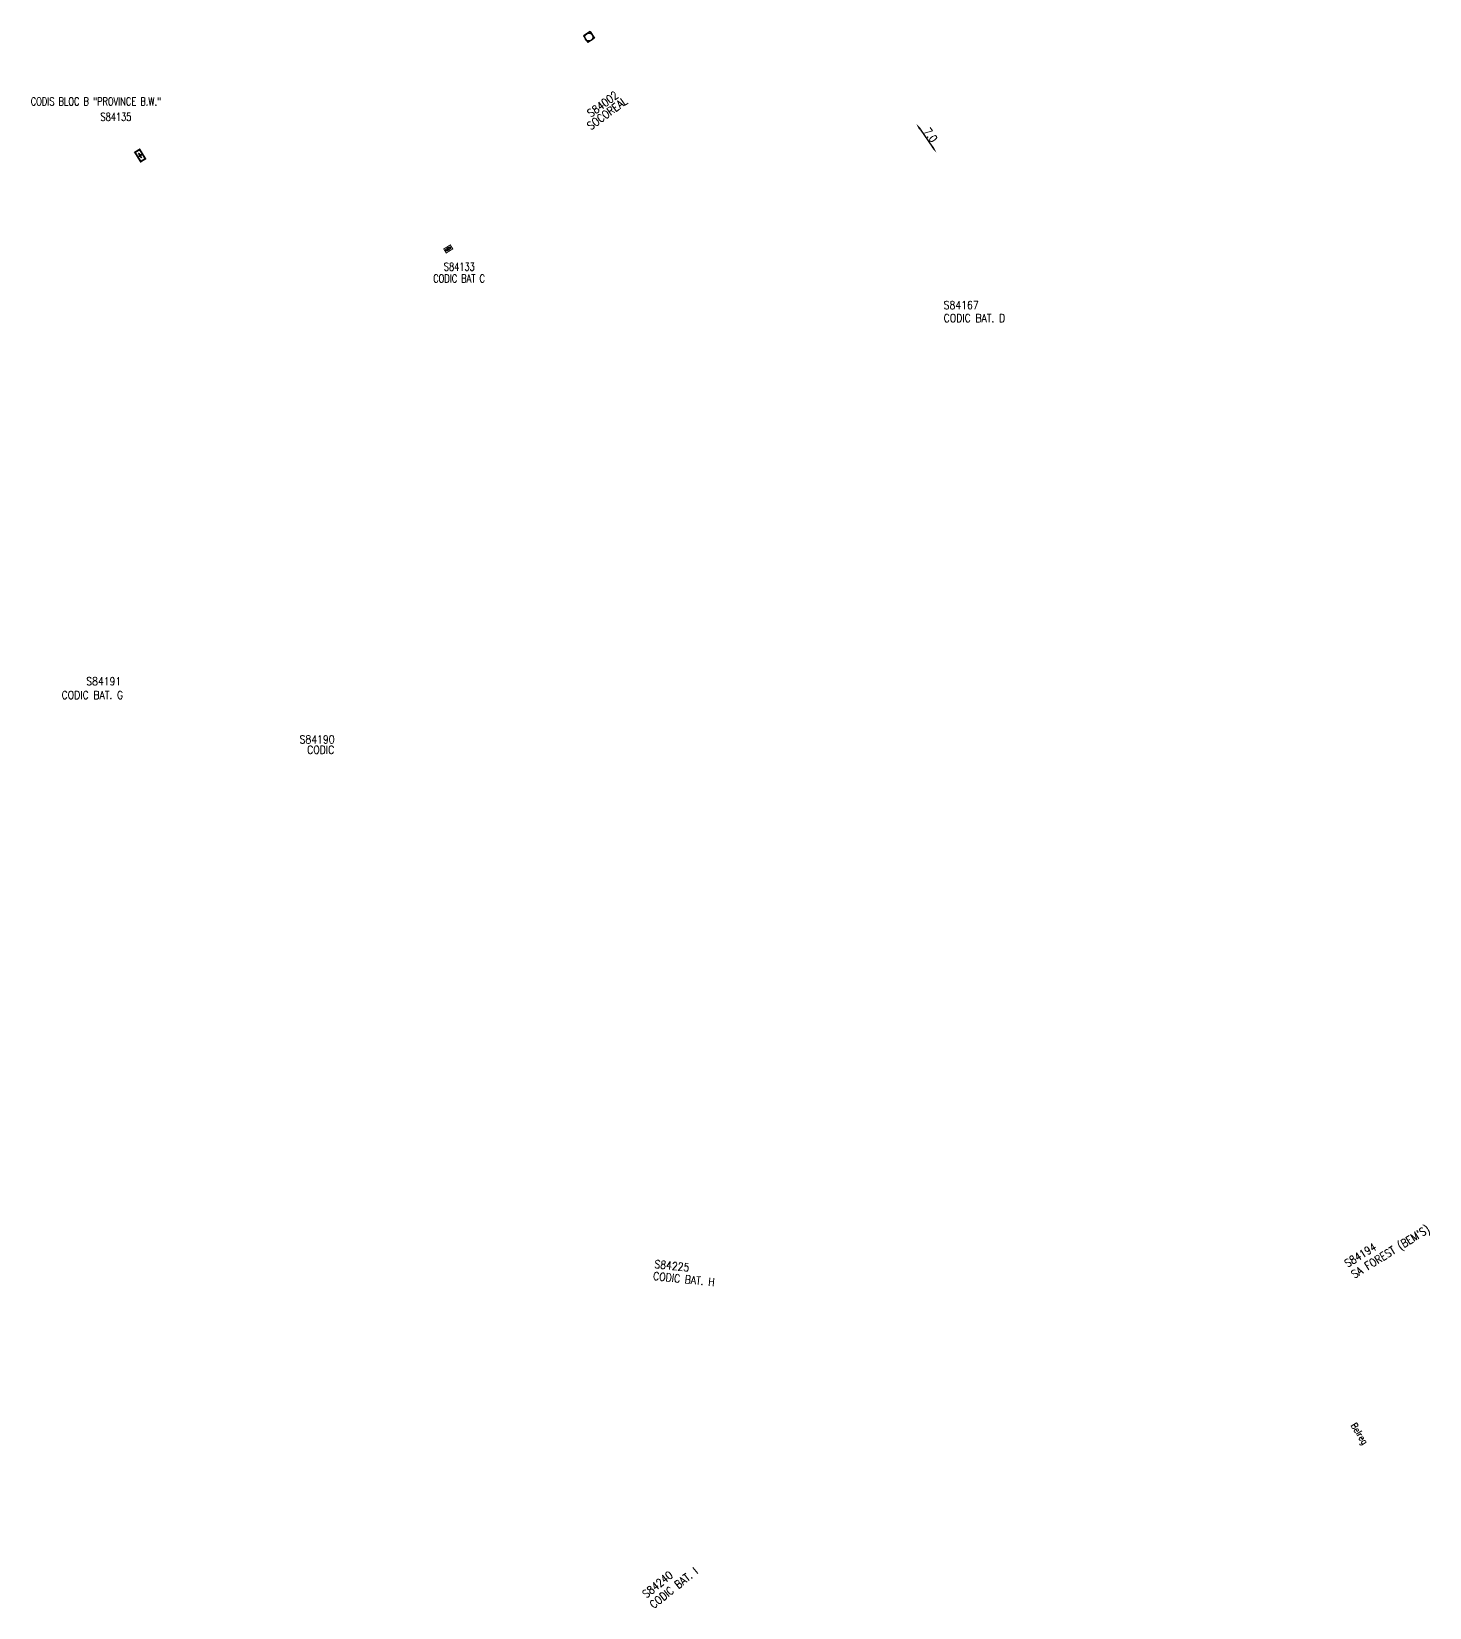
# Model space of a CAD drawing. Header units: millimetres. Extents: x 165013 to 165895, y 157329 to 157965.
# Drawn here: x 165472.9 to 165734.9, y 157656.4 to 157951.8 of the extents above; entities that cross this region are included whole.
import ezdxf
from ezdxf.enums import TextEntityAlignment as Align

# ---------------------------------------------------------------- set-up
doc = ezdxf.new("R2010")
doc.units = ezdxf.units.MM
doc.header["$PDMODE"] = 34
doc.layers.get('0').update_dxf_attribs({"linetype": 'CONTINUOUS'})
doc.layers.get('Defpoints').update_dxf_attribs({"linetype": 'CONTINUOUS'})
for name, color, linetype in [('G_210', 7, 'CONTINUOUS'), ('W0008', 7, 'CONTINUOUS'), ('W0420', 7, 'CONTINUOUS'), ('W0991', 7, 'CONTINUOUS')]:
    doc.layers.add(name, color=color, linetype=linetype)
doc.styles.get("Standard").update_dxf_attribs({"font": 'romans.shx', "width": 0.85})
doc.dimstyles.get("Standard").update_dxf_attribs({"dimtxt": 1.5, "dimasz": 1.2, "dimexe": 0.625, "dimexo": 0.625, "dimgap": 0.25, "dimtad": 1, "dimdec": 1, "dimzin": 0, "dimdsep": 46, "dimtxsty": 'Standard', "dimcen": -0.5, "dimadec": 0, "dimazin": 0, "dimtfac": 1, "dimtdec": 1, "dimtmove": 0, "dimatfit": 3, "dimfxl": 0, "dimtolj": 1, "dimtzin": 0, "dimarcsym": 0})

# ---------------------------------------------------------------- blocks, each defined once
blk = doc.blocks.new('*U3')
at = {"layer": 'G_210', "color": 0, "linetype": 'Continuous', "const_width": 0.35, "flags": 128}
blk.add_lwpolyline([(2.04, 1.02), (2.04, 0), (0, 0), (0, 1.02)], close=True, dxfattribs=at)
at = {"layer": 'G_210', "color": 0, "linetype": 'Continuous'}
blk.add_lwpolyline([(0.5, 0.52), (1.54, 0.52), (1.54, 0.5), (0.5, 0.5)], close=True, dxfattribs=at)
at = {"layer": 'G_210', "insert": (1.02, 0.53), "char_height": 0.463, "width": 0.378, "attachment_point": 5}
blk.add_mtext('G', dxfattribs=at)
at = {"layer": 'G_210', "color": 0, "linetype": 'Continuous', "width": 0.75}
for tag, height, p in [('NUM', 4, (2, 16)), ('NOM', 4, (2, 11)), ('BCL', 3, (2, 7))]:
    blk.add_attdef(tag, text='', height=height, dxfattribs=at).set_placement(p, align=Align.MIDDLE)
at = {"layer": 'G_210', "color": 0, "linetype": 'Continuous', "width": 0.75, "flags": 3}
for tag, p in [('DEF_LEG', (2.14, -3.11)), ('DEF_COUP', (2.14, -5.61)), ('DEF_TYPE', (2.14, -8.11))]:
    blk.add_attdef(tag, text='', height=1.2, dxfattribs=at).set_placement(p, align=Align.MIDDLE)
blk = doc.blocks.new('*U4')
at = {"layer": 'G_210', "color": 0, "linetype": 'Continuous', "const_width": 0.35, "flags": 128}
blk.add_lwpolyline([(2.91, 1.77), (2.91, 0), (0, 0), (0, 1.77)], close=True, dxfattribs=at)
at = {"layer": 'G_210', "color": 0, "linetype": 'Continuous'}
blk.add_lwpolyline([(0.5, 1.27), (2.41, 1.27), (2.41, 0.5), (0.5, 0.5)], close=True, dxfattribs=at)
at = {"layer": 'G_210', "insert": (1.44, 0.92), "char_height": 0.962, "width": 1.1197, "attachment_point": 5}
blk.add_mtext('G', dxfattribs=at)
at = {"layer": 'G_210', "color": 0, "linetype": 'Continuous', "width": 0.75}
for tag, height, p in [('NUM', 4, (2, 16)), ('NOM', 4, (2, 11)), ('BCL', 3, (2, 7))]:
    blk.add_attdef(tag, text='', height=height, dxfattribs=at).set_placement(p, align=Align.MIDDLE)
at = {"layer": 'G_210', "color": 0, "linetype": 'Continuous', "width": 0.75, "flags": 3}
for tag, p in [('DEF_COUP', (2.14, -5.61)), ('DEF_LEG', (2.14, -3.11)), ('DEF_TYPE', (2.14, -8.11))]:
    blk.add_attdef(tag, text='', height=1.2, dxfattribs=at).set_placement(p, align=Align.MIDDLE)
blk = doc.blocks.new('T420')
for p, q in [((0.75, 0.75), (-0.75, 0.75)), ((-0.75, 0.75), (-0.75, -0.75)), ((0.75, 0.75), (0.75, -0.75)), ((0.75, -0.75), (-0.75, -0.75))]:
    blk.add_line(p, q)
blk.add_ellipse((0, 0), major_axis=(-0.53, 0.53), ratio=1, start_param=3.926991, end_param=10.210176)
blk = doc.blocks.new('*D14')
at = {"layer": 'Defpoints', "color": 0, "linetype": 'Continuous', "ltscale": 0.05, "transparency": 16777216}
for p in [(165638.73, 157934.54), (165642.46, 157929.2), (165642.46, 157929.2)]:
    blk.add_point(p, dxfattribs=at)
at = {"layer": 'W0008', "color": 0, "linetype": 'Continuous', "lineweight": -2, "ltscale": 0.05, "transparency": 16777216}
blk.add_line((165639.42, 157933.56), (165641.77, 157930.19), dxfattribs=at)
at = {"layer": 'W0008', "color": 0, "linetype": 'Continuous', "ltscale": 0.05, "transparency": 16777216}
for points in [[(165639.58, 157933.67), (165639.26, 157933.44), (165638.73, 157934.54)], [(165641.93, 157930.3), (165641.61, 157930.07), (165642.46, 157929.2)]]:
    blk.add_solid(points, dxfattribs=at)
at = {"layer": 'W0008', "color": 0, "linetype": 'Continuous', "ltscale": 0.05, "transparency": 16777216, "insert": (165641.41, 157932.44), "char_height": 1.5, "attachment_point": 5, "rotation": 304.9082}
blk.add_mtext('\\A1;7.0', dxfattribs=at)

msp = doc.modelspace()

# ---------------------------------------------------------------- block references
at = {"layer": 'G_210'}
ref = msp.add_blockref('*U3', (165492.27, 157929.2), dxfattribs=dict(at, rotation=301.6801556789211))
ref.add_attrib('NUM', 'S84135', dxfattribs={"color": 0, "linetype": 'Continuous', "height": 1.5, "width": 0.75}).set_placement((165488.71, 157935.85), align=Align.MIDDLE)
ref.add_attrib('NOM', 'CODIS BLOC B "PROVINCE B.W."', dxfattribs={"color": 0, "linetype": 'Continuous', "height": 1.5, "width": 0.75}).set_placement((165484.96, 157938.75), align=Align.MIDDLE)
ref = msp.add_blockref('*U4', (165550.61, 157910.33), dxfattribs=dict(at, xscale=0.500000000004934, yscale=0.500000000004934, zscale=0.500000000004934, rotation=31.84495467330235))
ref.add_attrib('NUM', 'S84133', dxfattribs={"color": 0, "linetype": 'Continuous', "height": 1.5, "width": 0.75}).set_placement((165553.06, 157907.76), align=Align.MIDDLE)
ref.add_attrib('NOM', 'CODIC BAT C', dxfattribs={"color": 0, "linetype": 'Continuous', "height": 1.5, "width": 0.75}).set_placement((165553.02, 157905.55), align=Align.MIDDLE)
at = {"layer": 'W0420', "ltscale": 0.05, "rotation": 32.75057459022971}
msp.add_blockref('T420', (165577.35, 157950.81), dxfattribs=at)

# ---------------------------------------------------------------- texts
at = {"layer": 'G_210', "color": 252, "linetype": 'Continuous', "ltscale": 0.05, "width": 0.85}
for s, rotation, p in [('SOCOREAL', 36.2221, (165577.69, 157933.31)), ('S84002', 36.2221, (165577.74, 157935.69)), ("SA FOREST (BEM'S)", 31.8042, (165720.84, 157718.06)), ('S84194', 31.8042, (165719.56, 157720.12)), ('S84225', 354.0291, (165589.57, 157720.08)), ('CODIC BAT. H', 354.0291, (165589.33, 157717.85)), ('CODIC BAT. I', 38.7473, (165589.49, 157656.14)), ('S84240', 38.7473, (165588.13, 157658.11))]:
    msp.add_text(s, height=1.5, rotation=rotation, dxfattribs=at).set_placement(p)
for s, p in [('S84167', (165643.85, 157899.81)), ('CODIC BAT. D', (165643.85, 157897.38)), ('S84191', (165483.13, 157829.31)), ('CODIC BAT. G', (165478.52, 157826.72)), ('S84190', (165523.13, 157818.4)), ('CODIC', (165524.54, 157816.46))]:
    msp.add_text(s, height=1.5, dxfattribs=at).set_placement(p)
at = {"layer": 'W0991', "color": 252, "width": 0.85}
msp.add_text('Belreg', height=1.25, rotation=302.2669, dxfattribs=at).set_placement((165721.81, 157689.01), align=Align.MIDDLE_CENTER)

# ---------------------------------------------------------------- dimensions: what is measured, and where the dimension line sits
at = {"layer": 'W0008', "color": 252, "linetype": 'Continuous', "ltscale": 0.05}
dim = msp.add_linear_dim(base=(165642.46, 157929.2), p1=(165638.73, 157934.54), p2=(165642.46, 157929.2), angle=124.9082, text='7.0', dimstyle='Standard', dxfattribs=at)
dim.commit()
dim.dimension.update_dxf_attribs({"geometry": '*D14', "text_midpoint": (165640.59, 157931.87), "dimtype": 160})

doc.saveas('drawing.dxf')
